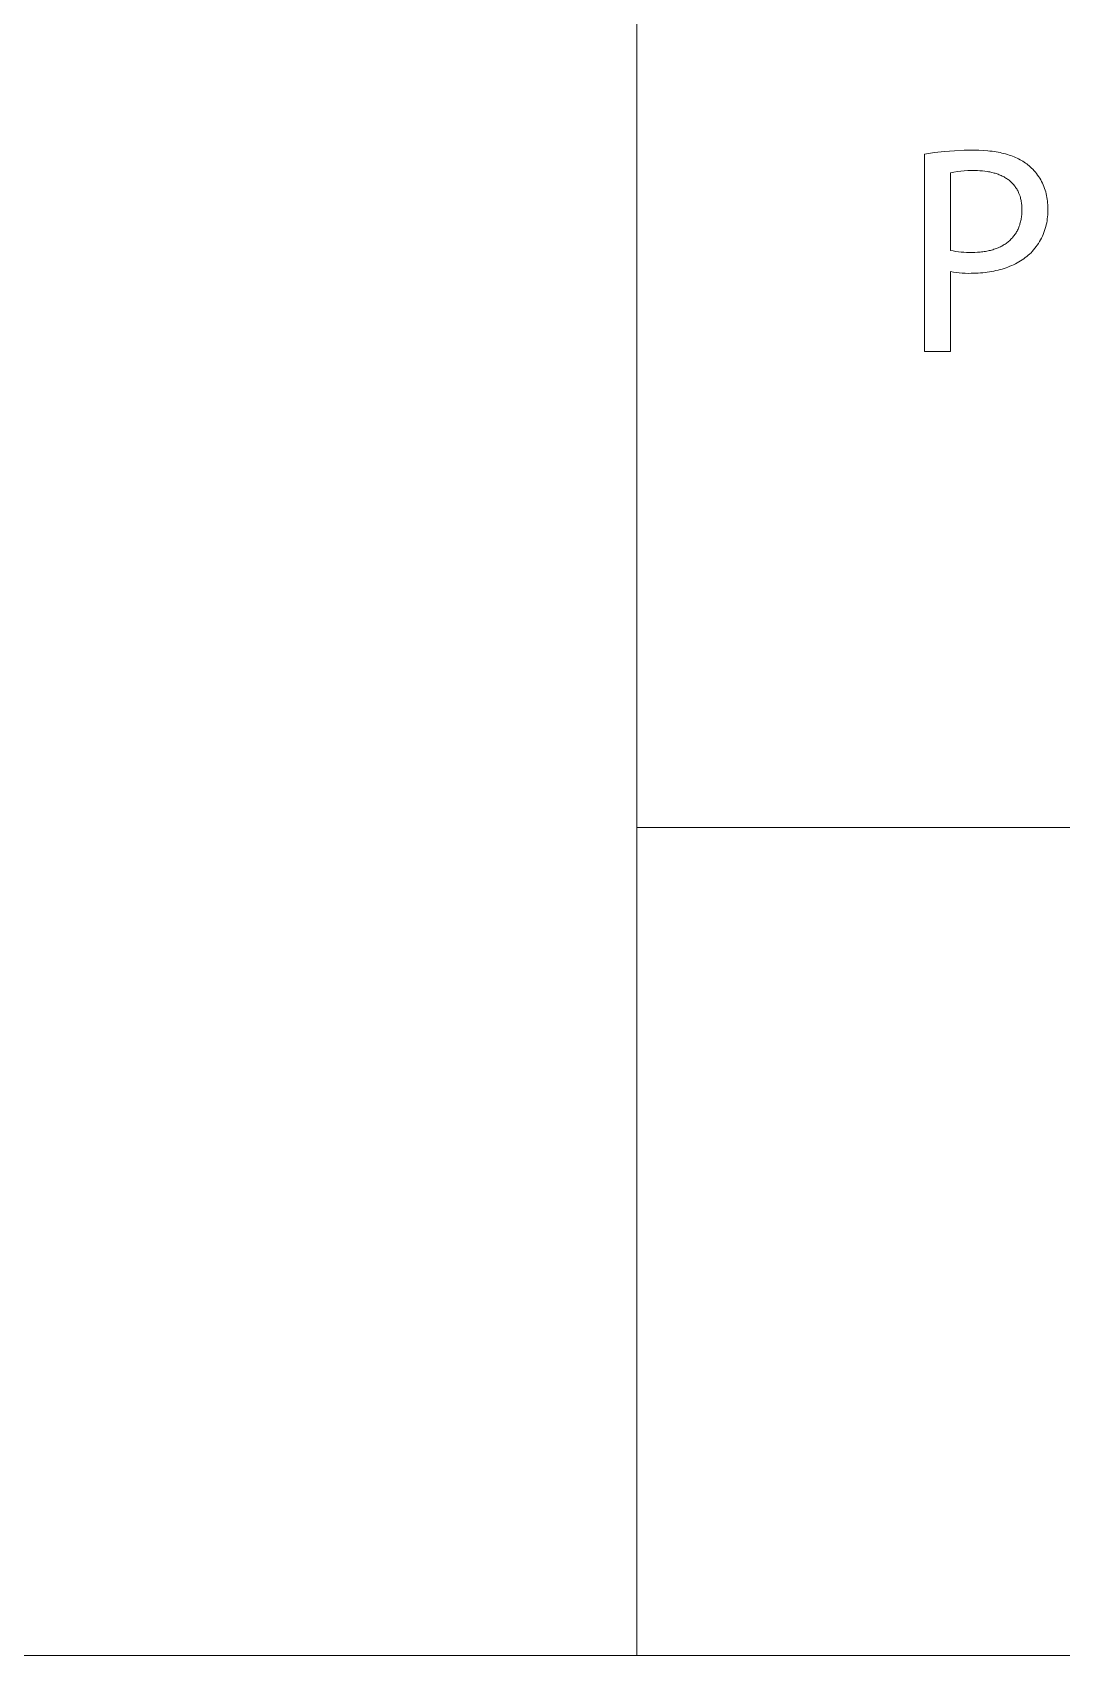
# Model space of a CAD drawing. Header units: millimetres. Extents: x -1283 to 2747, y -259 to 2557.
# Drawn here: x 1141.7 to 1281.7, y -258.7 to -37.9 of the extents above; entities that cross this region are included whole.
import ezdxf

# ---------------------------------------------------------------- set-up
doc = ezdxf.new("R2010")
doc.units = ezdxf.units.MM
doc.header["$MEASUREMENT"] = 0
doc.layers.add('Domyślny', color=7, linetype='Continuous', true_color=0x000000)

msp = doc.modelspace()

# ---------------------------------------------------------------- linework, layer by layer
at = {"layer": 'Domyślny', "color": 18, "lineweight": 15, "true_color": 0x000000}
for p, q in [((1223.93, -258.7), (1223.93, 191.83)), ((1263.1, -54.45), (1264.44, -54.25)), ((1263.1, -81.31), (1263.1, -54.45)), ((1264.44, -54.25), (1265.79, -54.1)), ((1265.79, -54.1), (1267.14, -54)), ((1267.14, -54), (1268.49, -53.94)), ((1268.49, -53.94), (1269.84, -53.92)), ((1269.84, -53.92), (1270.48, -53.93)), ((1270.48, -53.93), (1271.1, -53.96)), ((1271.1, -53.96), (1271.7, -54.01)), ((1271.7, -54.01), (1271.99, -54.04)), ((1271.99, -54.04), (1272.27, -54.07)), ((1272.27, -54.07), (1272.55, -54.11)), ((1272.55, -54.11), (1272.82, -54.16)), ((1272.82, -54.16), (1273.09, -54.2)), ((1273.09, -54.2), (1273.36, -54.26)), ((1273.36, -54.26), (1273.61, -54.31)), ((1273.61, -54.31), (1273.86, -54.38)), ((1273.86, -54.38), (1274.11, -54.44)), ((1274.11, -54.44), (1274.35, -54.51)), ((1274.35, -54.51), (1274.59, -54.59)), ((1274.59, -54.59), (1274.82, -54.66)), ((1274.82, -54.66), (1275.04, -54.75)), ((1275.04, -54.75), (1275.26, -54.83)), ((1275.26, -54.83), (1275.47, -54.92)), ((1275.47, -54.92), (1275.68, -55.02)), ((1275.68, -55.02), (1275.88, -55.12)), ((1275.88, -55.12), (1276.08, -55.22)), ((1267.07, -56.91), (1266.61, -57)), ((1266.61, -57), (1266.61, -67.56)), ((1267.55, -56.83), (1267.07, -56.91)), ((1268.02, -56.78), (1267.55, -56.83)), ((1268.49, -56.73), (1268.02, -56.78)), ((1268.97, -56.71), (1268.49, -56.73)), ((1269.44, -56.7), (1268.97, -56.71)), ((1269.92, -56.7), (1269.44, -56.7)), ((1270.28, -56.71), (1269.92, -56.7)), ((1270.63, -56.72), (1270.28, -56.71)), ((1270.97, -56.75), (1270.63, -56.72)), ((1271.31, -56.78), (1270.97, -56.75)), ((1271.63, -56.83), (1271.31, -56.78)), ((1271.79, -56.85), (1271.63, -56.83)), ((1271.95, -56.88), (1271.79, -56.85)), ((1272.1, -56.92), (1271.95, -56.88)), ((1272.26, -56.95), (1272.1, -56.92)), ((1272.41, -56.99), (1272.26, -56.95)), ((1272.55, -57.03), (1272.41, -56.99)), ((1272.7, -57.07), (1272.55, -57.03)), ((1272.84, -57.11), (1272.7, -57.07)), ((1272.98, -57.16), (1272.84, -57.11)), ((1273.12, -57.21), (1272.98, -57.16)), ((1273.26, -57.26), (1273.12, -57.21)), ((1273.39, -57.32), (1273.26, -57.26)), ((1273.52, -57.38), (1273.39, -57.32)), ((1273.65, -57.44), (1273.52, -57.38)), ((1276.08, -55.22), (1276.27, -55.33)), ((1276.27, -55.33), (1276.46, -55.44)), ((1276.46, -55.44), (1276.64, -55.55)), ((1276.64, -55.55), (1276.82, -55.67)), ((1276.82, -55.67), (1276.99, -55.79)), ((1276.99, -55.79), (1277.15, -55.91)), ((1277.15, -55.91), (1277.31, -56.04)), ((1277.31, -56.04), (1277.46, -56.18)), ((1277.46, -56.18), (1277.65, -56.35)), ((1277.65, -56.35), (1277.83, -56.53)), ((1277.83, -56.53), (1278, -56.72)), ((1278, -56.72), (1278.16, -56.91)), ((1278.16, -56.91), (1278.32, -57.11)), ((1278.32, -57.11), (1278.47, -57.32)), ((1278.47, -57.32), (1278.62, -57.53)), ((1273.78, -57.5), (1273.65, -57.44)), ((1273.9, -57.57), (1273.78, -57.5)), ((1274.02, -57.63), (1273.9, -57.57)), ((1274.14, -57.71), (1274.02, -57.63)), ((1274.25, -57.78), (1274.14, -57.71)), ((1274.36, -57.86), (1274.25, -57.78)), ((1274.47, -57.93), (1274.36, -57.86)), ((1274.58, -58.02), (1274.47, -57.93)), ((1274.68, -58.1), (1274.58, -58.02)), ((1274.78, -58.19), (1274.68, -58.1)), ((1274.88, -58.28), (1274.78, -58.19)), ((1274.98, -58.37), (1274.88, -58.28)), ((1275.07, -58.46), (1274.98, -58.37)), ((1275.16, -58.56), (1275.07, -58.46)), ((1275.24, -58.66), (1275.16, -58.56)), ((1275.33, -58.76), (1275.24, -58.66)), ((1275.41, -58.87), (1275.33, -58.76)), ((1275.48, -58.98), (1275.41, -58.87)), ((1275.56, -59.09), (1275.48, -58.98)), ((1275.63, -59.2), (1275.56, -59.09)), ((1275.69, -59.31), (1275.63, -59.2)), ((1275.76, -59.43), (1275.69, -59.31)), ((1275.82, -59.55), (1275.76, -59.43)), ((1275.88, -59.68), (1275.82, -59.55)), ((1278.62, -57.53), (1278.76, -57.74)), ((1278.76, -57.74), (1278.89, -57.96)), ((1278.89, -57.96), (1279.01, -58.18)), ((1279.01, -58.18), (1279.12, -58.41)), ((1279.12, -58.41), (1279.23, -58.64)), ((1279.23, -58.64), (1279.33, -58.88)), ((1279.33, -58.88), (1279.42, -59.12)), ((1279.42, -59.12), (1279.5, -59.36)), ((1279.5, -59.36), (1279.57, -59.6)), ((1279.57, -59.6), (1279.63, -59.85)), ((1275.93, -59.81), (1275.88, -59.68)), ((1275.98, -59.93), (1275.93, -59.81)), ((1276.03, -60.07), (1275.98, -59.93)), ((1276.08, -60.2), (1276.03, -60.07)), ((1276.12, -60.34), (1276.08, -60.2)), ((1276.15, -60.48), (1276.12, -60.34)), ((1276.19, -60.62), (1276.15, -60.48)), ((1276.22, -60.77), (1276.19, -60.62)), ((1276.25, -60.91), (1276.22, -60.77)), ((1276.27, -61.07), (1276.25, -60.91)), ((1276.29, -61.22), (1276.27, -61.07)), ((1276.31, -61.38), (1276.29, -61.22)), ((1276.32, -61.53), (1276.31, -61.38)), ((1276.33, -61.7), (1276.32, -61.53)), ((1276.33, -61.86), (1276.33, -61.7)), ((1279.63, -59.85), (1279.69, -60.1)), ((1279.69, -60.1), (1279.74, -60.35)), ((1279.74, -60.35), (1279.78, -60.6)), ((1279.78, -60.6), (1279.81, -60.85)), ((1279.81, -60.85), (1279.83, -61.1)), ((1279.83, -61.1), (1279.84, -61.36)), ((1279.84, -61.36), (1279.84, -61.61)), ((1279.84, -61.61), (1279.84, -61.87)), ((1276.03, -64.1), (1276.07, -63.96)), ((1276.07, -63.96), (1276.11, -63.81)), ((1276.11, -63.81), (1276.15, -63.66)), ((1276.15, -63.66), (1276.19, -63.51)), ((1276.19, -63.51), (1276.22, -63.36)), ((1276.22, -63.36), (1276.25, -63.2)), ((1276.25, -63.2), (1276.27, -63.04)), ((1276.27, -63.04), (1276.29, -62.88)), ((1276.29, -62.88), (1276.31, -62.71)), ((1276.31, -62.71), (1276.32, -62.55)), ((1276.32, -62.55), (1276.33, -62.38)), ((1276.34, -62.03), (1276.33, -61.86)), ((1276.33, -62.2), (1276.34, -62.03)), ((1276.33, -62.38), (1276.33, -62.2)), ((1279.71, -63.79), (1279.65, -64.06)), ((1279.75, -63.52), (1279.71, -63.79)), ((1279.79, -63.25), (1279.75, -63.52)), ((1279.82, -62.97), (1279.79, -63.25)), ((1279.84, -62.7), (1279.82, -62.97)), ((1279.84, -61.87), (1279.85, -62.14)), ((1279.85, -62.42), (1279.84, -62.7)), ((1279.85, -62.14), (1279.85, -62.42)), ((1274.63, -66.25), (1274.73, -66.15)), ((1274.73, -66.15), (1274.83, -66.05)), ((1274.83, -66.05), (1274.93, -65.95)), ((1274.93, -65.95), (1275.03, -65.85)), ((1275.03, -65.85), (1275.12, -65.74)), ((1275.12, -65.74), (1275.21, -65.63)), ((1275.21, -65.63), (1275.3, -65.52)), ((1275.3, -65.52), (1275.38, -65.4)), ((1275.38, -65.4), (1275.46, -65.29)), ((1275.46, -65.29), (1275.54, -65.16)), ((1275.54, -65.16), (1275.61, -65.04)), ((1275.61, -65.04), (1275.68, -64.92)), ((1275.68, -64.92), (1275.75, -64.79)), ((1275.75, -64.79), (1275.81, -64.66)), ((1275.81, -64.66), (1275.87, -64.52)), ((1275.87, -64.52), (1275.92, -64.39)), ((1275.92, -64.39), (1275.98, -64.25)), ((1275.98, -64.25), (1276.03, -64.1)), ((1278.87, -66.12), (1278.73, -66.36)), ((1279, -65.88), (1278.87, -66.12)), ((1279.12, -65.63), (1279, -65.88)), ((1279.23, -65.38), (1279.12, -65.63)), ((1279.33, -65.12), (1279.23, -65.38)), ((1279.42, -64.86), (1279.33, -65.12)), ((1279.51, -64.6), (1279.42, -64.86)), ((1279.58, -64.33), (1279.51, -64.6)), ((1279.65, -64.06), (1279.58, -64.33)), ((1266.61, -67.56), (1266.97, -67.63)), ((1266.97, -67.63), (1267.33, -67.7)), ((1267.33, -67.7), (1267.69, -67.75)), ((1267.69, -67.75), (1268.05, -67.79)), ((1268.05, -67.79), (1268.42, -67.82)), ((1268.42, -67.82), (1268.79, -67.84)), ((1268.79, -67.84), (1269.15, -67.85)), ((1269.15, -67.85), (1269.52, -67.84)), ((1269.52, -67.84), (1269.91, -67.83)), ((1269.91, -67.83), (1270.29, -67.82)), ((1270.29, -67.82), (1270.67, -67.79)), ((1270.67, -67.79), (1270.85, -67.77)), ((1270.85, -67.77), (1271.03, -67.74)), ((1271.03, -67.74), (1271.21, -67.72)), ((1271.21, -67.72), (1271.38, -67.69)), ((1271.38, -67.69), (1271.55, -67.66)), ((1271.55, -67.66), (1271.72, -67.63)), ((1271.72, -67.63), (1271.89, -67.59)), ((1271.89, -67.59), (1272.05, -67.55)), ((1272.05, -67.55), (1272.21, -67.51)), ((1272.21, -67.51), (1272.37, -67.46)), ((1272.37, -67.46), (1272.53, -67.41)), ((1272.53, -67.41), (1272.68, -67.36)), ((1272.68, -67.36), (1272.83, -67.31)), ((1272.83, -67.31), (1272.98, -67.25)), ((1272.98, -67.25), (1273.12, -67.19)), ((1273.12, -67.19), (1273.27, -67.13)), ((1273.27, -67.13), (1273.4, -67.06)), ((1273.4, -67.06), (1273.54, -66.99)), ((1273.54, -66.99), (1273.67, -66.92)), ((1273.67, -66.92), (1273.8, -66.85)), ((1273.8, -66.85), (1273.93, -66.77)), ((1273.93, -66.77), (1274.05, -66.69)), ((1274.05, -66.69), (1274.17, -66.61)), ((1274.17, -66.61), (1274.29, -66.52)), ((1274.29, -66.52), (1274.41, -66.43)), ((1274.41, -66.43), (1274.52, -66.34)), ((1274.52, -66.34), (1274.63, -66.25)), ((1276.99, -68.38), (1276.79, -68.54)), ((1277.19, -68.22), (1276.99, -68.38)), ((1277.38, -68.05), (1277.19, -68.22)), ((1277.57, -67.87), (1277.38, -68.05)), ((1277.75, -67.69), (1277.57, -67.87)), ((1277.93, -67.48), (1277.75, -67.69)), ((1278.1, -67.27), (1277.93, -67.48)), ((1278.27, -67.05), (1278.1, -67.27)), ((1278.43, -66.83), (1278.27, -67.05)), ((1278.59, -66.6), (1278.43, -66.83)), ((1278.73, -66.36), (1278.59, -66.6)), ((1267.01, -70.5), (1266.61, -70.43)), ((1266.61, -70.43), (1266.61, -81.31)), ((1267.41, -70.57), (1267.01, -70.5)), ((1267.81, -70.61), (1267.41, -70.57)), ((1268.22, -70.65), (1267.81, -70.61)), ((1268.62, -70.67), (1268.22, -70.65)), ((1270.39, -70.64), (1270.08, -70.66)), ((1270.71, -70.62), (1270.39, -70.64)), ((1271.01, -70.6), (1270.71, -70.62)), ((1271.32, -70.56), (1271.01, -70.6)), ((1271.62, -70.53), (1271.32, -70.56)), ((1271.92, -70.48), (1271.62, -70.53)), ((1272.22, -70.43), (1271.92, -70.48)), ((1272.51, -70.37), (1272.22, -70.43)), ((1272.8, -70.31), (1272.51, -70.37)), ((1273.08, -70.25), (1272.8, -70.31)), ((1273.37, -70.17), (1273.08, -70.25)), ((1273.64, -70.09), (1273.37, -70.17)), ((1273.91, -70.01), (1273.64, -70.09)), ((1274.18, -69.92), (1273.91, -70.01)), ((1274.44, -69.82), (1274.18, -69.92)), ((1274.7, -69.72), (1274.44, -69.82)), ((1274.95, -69.61), (1274.7, -69.72)), ((1275.2, -69.5), (1274.95, -69.61)), ((1275.45, -69.38), (1275.2, -69.5)), ((1275.68, -69.25), (1275.45, -69.38)), ((1275.92, -69.12), (1275.68, -69.25)), ((1276.14, -68.98), (1275.92, -69.12)), ((1276.36, -68.84), (1276.14, -68.98)), ((1276.58, -68.69), (1276.36, -68.84)), ((1276.79, -68.54), (1276.58, -68.69)), ((1269.03, -70.68), (1268.62, -70.67)), ((1269.44, -70.67), (1269.03, -70.68)), ((1269.76, -70.67), (1269.44, -70.67)), ((1270.08, -70.66), (1269.76, -70.67)), ((1266.61, -81.31), (1263.1, -81.31)), ((1223.93, -146.08), (2743.17, -146.08)), ((2743.17, -258.7), (-1283.24, -258.7)), ((2743.17, -258.7), (1223.94, -258.7))]:
    msp.add_line(p, q, dxfattribs=at)

doc.saveas('drawing.dxf')
